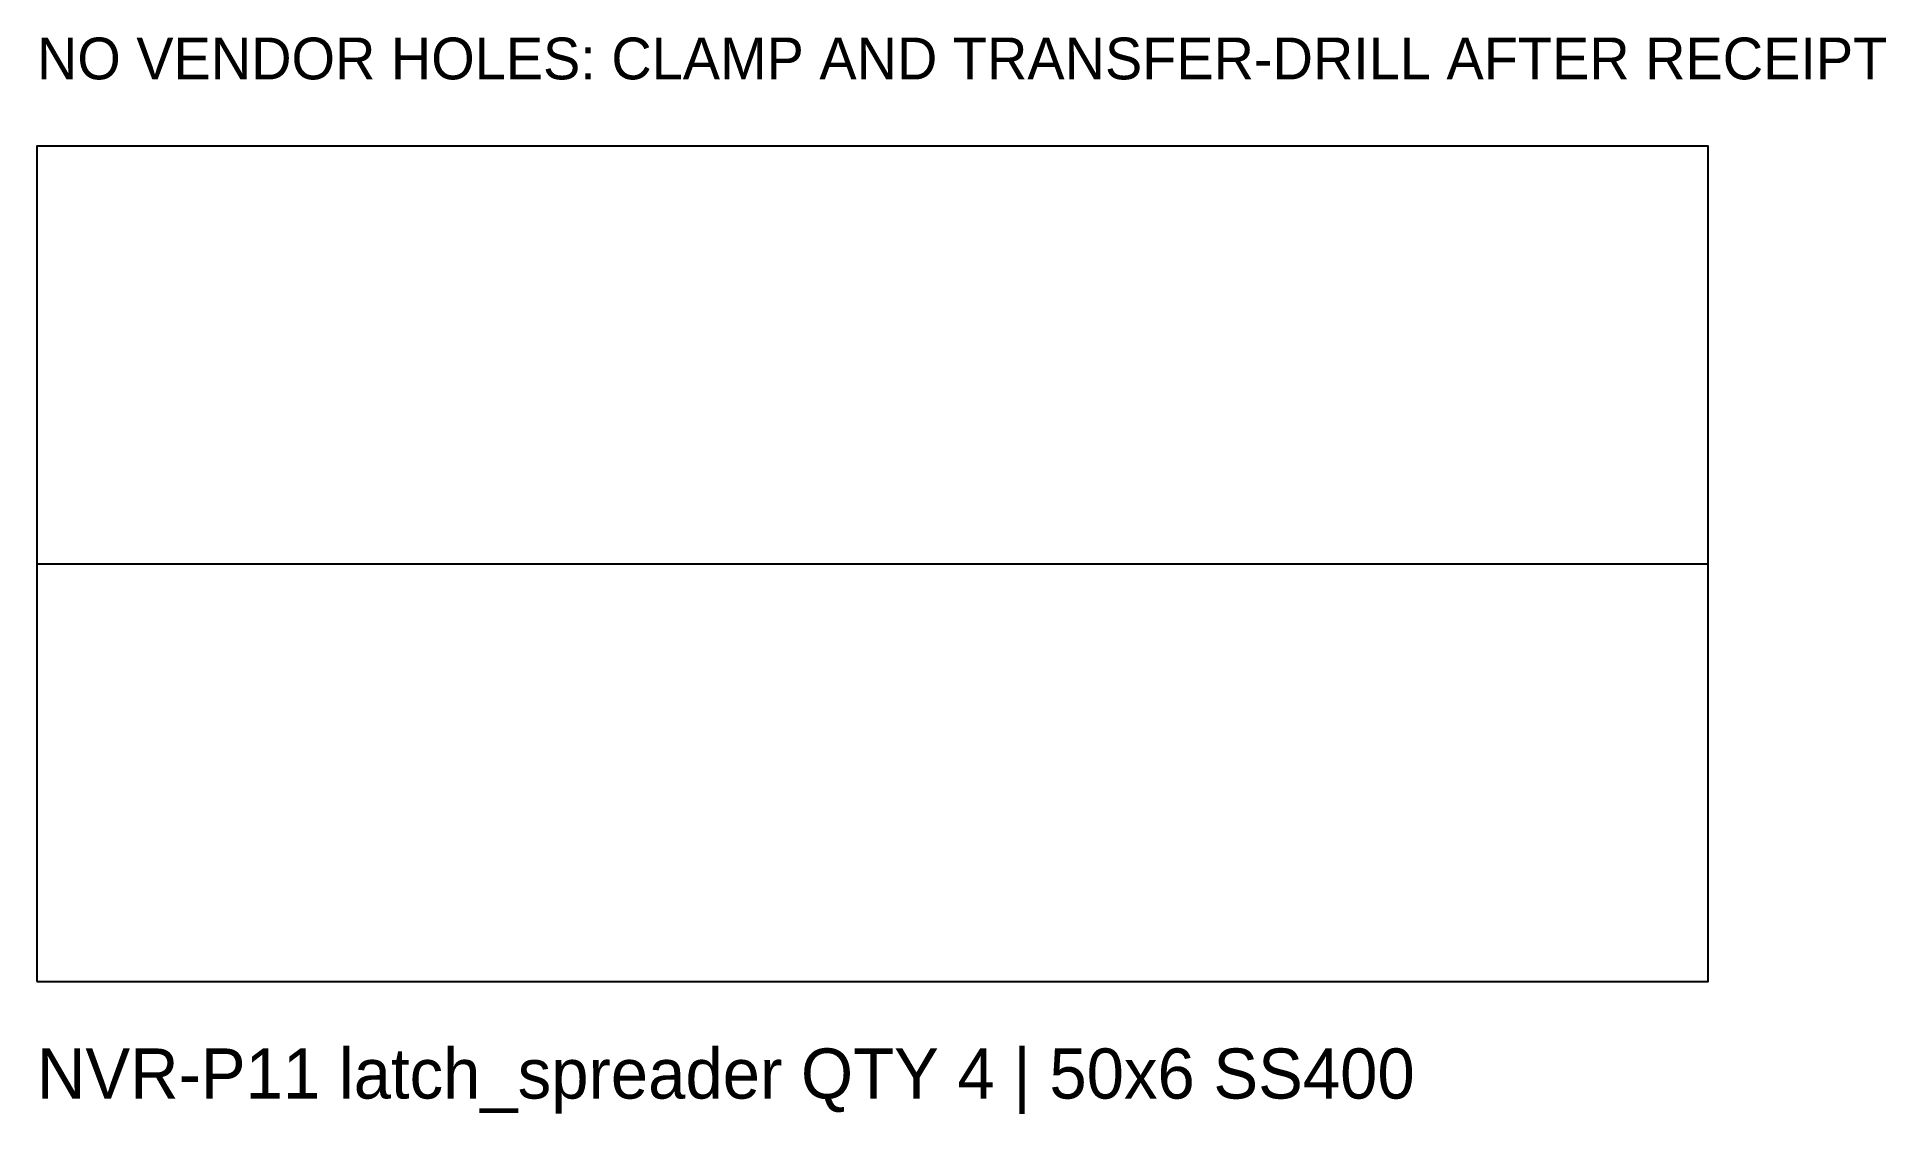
# Model space of a CAD drawing. Header units: millimetres. Extents: x -50 to 61, y -33 to 32.
import ezdxf

# ---------------------------------------------------------------- set-up
doc = ezdxf.new("R2010")
doc.units = ezdxf.units.MM
for name, color, linetype in [('CUT_OUTER', 7, 'Continuous'), ('NOTES', 7, 'Continuous'), ('REFERENCE', 7, 'Continuous')]:
    doc.layers.add(name, color=color, linetype=linetype)

msp = doc.modelspace()

# ---------------------------------------------------------------- linework, layer by layer
at = {"layer": 'CUT_OUTER'}
msp.add_lwpolyline([(-50, -25), (50, -25), (50, 25), (-50, 25)], close=True, dxfattribs=at)
at = {"layer": 'REFERENCE'}
msp.add_line((-50, 0), (50, 0), dxfattribs=at)

# ---------------------------------------------------------------- texts
at = {"layer": 'NOTES'}
for s, height, p in [('NO VENDOR HOLES: CLAMP AND TRANSFER-DRILL AFTER RECEIPT', 2.5, (-50, 29)), ('NVR-P11 latch_spreader QTY 4 | 50x6 SS400', 3, (-50, -32))]:
    msp.add_text(s, height=height, dxfattribs=at).set_placement(p)

doc.saveas('drawing.dxf')
